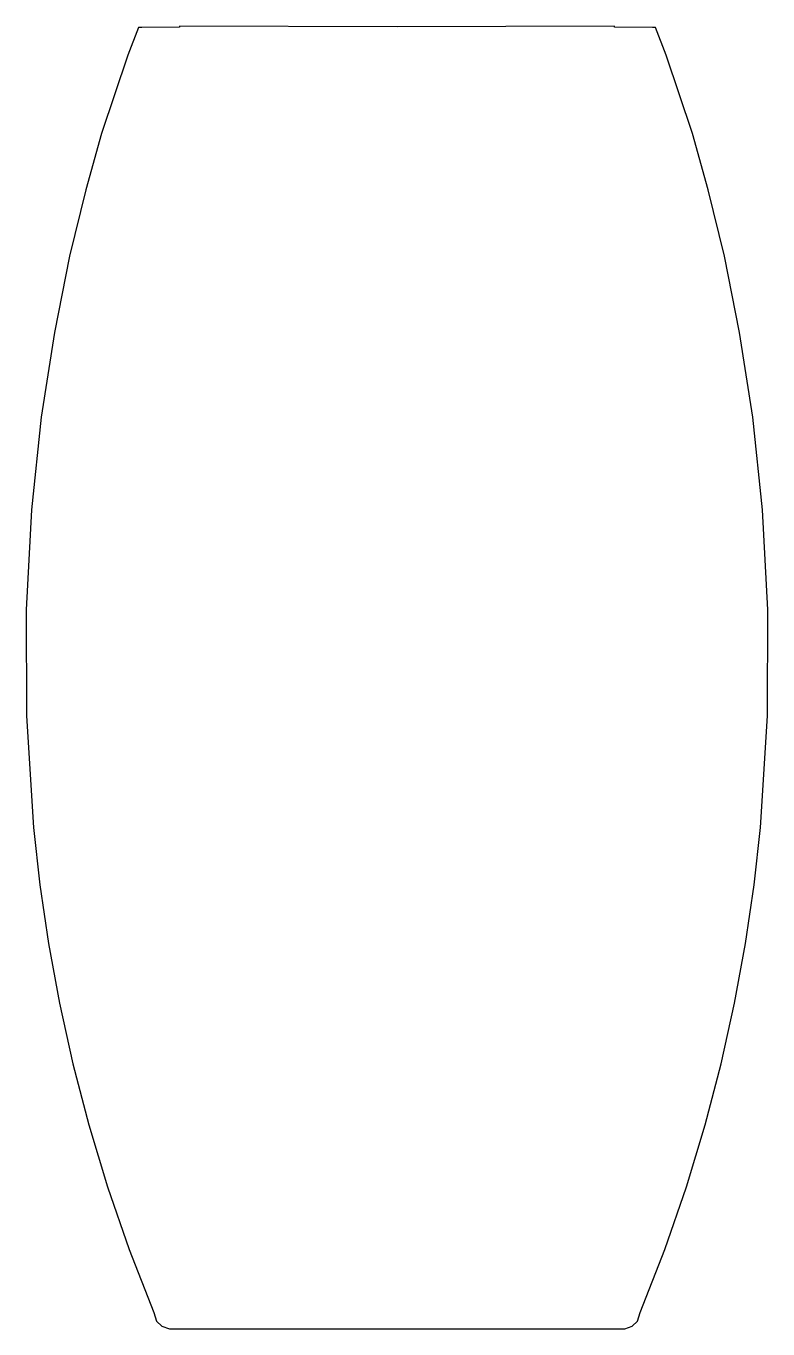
# Model space of a CAD drawing. Extents: x 1 to 15.9, y -0.5 to 25.7.
import ezdxf

# ---------------------------------------------------------------- set-up
doc = ezdxf.new("R2010")
doc.units = 0
doc.layers.get('0').update_dxf_attribs({"linetype": 'CONTINUOUS'})

msp = doc.modelspace()

# ---------------------------------------------------------------- linework, layer by layer
at = {"color": 7}
for p, q in [((3.250966, 25.629708), (3.033997, 25.077004)), ((3.312682, 25.629708), (3.250966, 25.629708)), ((4.070144, 25.63178), (3.312682, 25.629708)), ((4.070144, 25.657162), (4.070144, 25.63178)), ((8.426879, 25.64473), (4.070144, 25.657162)), ((12.783614, 25.657162), (8.426879, 25.64473)), ((12.783614, 25.63178), (12.783614, 25.657162)), ((13.541076, 25.629708), (12.783614, 25.63178)), ((13.602792, 25.629708), (13.541076, 25.629708)), ((13.819279, 25.077004), (13.602792, 25.629708)), ((3.033997, 25.077004), (2.510379, 23.505395)), ((14.342897, 23.505395), (13.819279, 25.077004)), ((2.510379, 23.505395), (2.19264, 22.377194)), ((14.660635, 22.377194), (14.342897, 23.505395)), ((2.19264, 22.377194), (1.869598, 21.042829)), ((14.983678, 21.042829), (14.660635, 22.377194)), ((1.869598, 21.042829), (1.564877, 19.517841)), ((15.288399, 19.517841), (14.983678, 21.042829)), ((1.564877, 19.517841), (1.302104, 17.818805)), ((15.551172, 17.818805), (15.288399, 19.517841)), ((1.302104, 17.818805), (1.104903, 15.961261)), ((15.748373, 15.961261), (15.551172, 17.818805)), ((1.104903, 15.961261), (0.997383, 13.961268)), ((15.855894, 13.961268), (15.748373, 15.961261)), ((0.997383, 13.961268), (1.002686, 11.835401)), ((15.85059, 11.835401), (15.855894, 13.961268)), ((1.002686, 11.835401), (1.145404, 9.599718)), ((15.708354, 9.599718), (15.85059, 11.835401)), ((1.145404, 9.599718), (1.275103, 8.445617)), ((15.578173, 8.445617), (15.708354, 9.599718)), ((1.275103, 8.445617), (1.448196, 7.270277)), ((15.40508, 7.270277), (15.578173, 8.445617)), ((1.448196, 7.270277), (1.667575, 6.075254)), ((15.1857, 6.075254), (15.40508, 7.270277)), ((1.667575, 6.075254), (1.935653, 4.862619)), ((14.917623, 4.862619), (15.1857, 6.075254)), ((1.935653, 4.862619), (2.255802, 3.634962)), ((14.597474, 3.634962), (14.917623, 4.862619)), ((2.255802, 3.634962), (2.631399, 2.393837)), ((14.221876, 2.393837), (14.597474, 3.634962)), ((2.631399, 2.393837), (3.064855, 1.141316)), ((13.788903, 1.141316), (14.221876, 2.393837)), ((3.064855, 1.141316), (3.559062, -0.121045)), ((13.294696, -0.121045), (13.788903, 1.141316)), ((3.559062, -0.121045), (3.60776, -0.295095)), ((13.245516, -0.295095), (13.294696, -0.121045)), ((3.60776, -0.295095), (3.713833, -0.395068)), ((3.713833, -0.395068), (3.867158, -0.452046)), ((3.867158, -0.452046), (12.9866, -0.452046)), ((12.9866, -0.452046), (13.139443, -0.395068)), ((13.139443, -0.395068), (13.245516, -0.295095))]:
    msp.add_line(p, q, dxfattribs=at)

doc.saveas('drawing.dxf')
